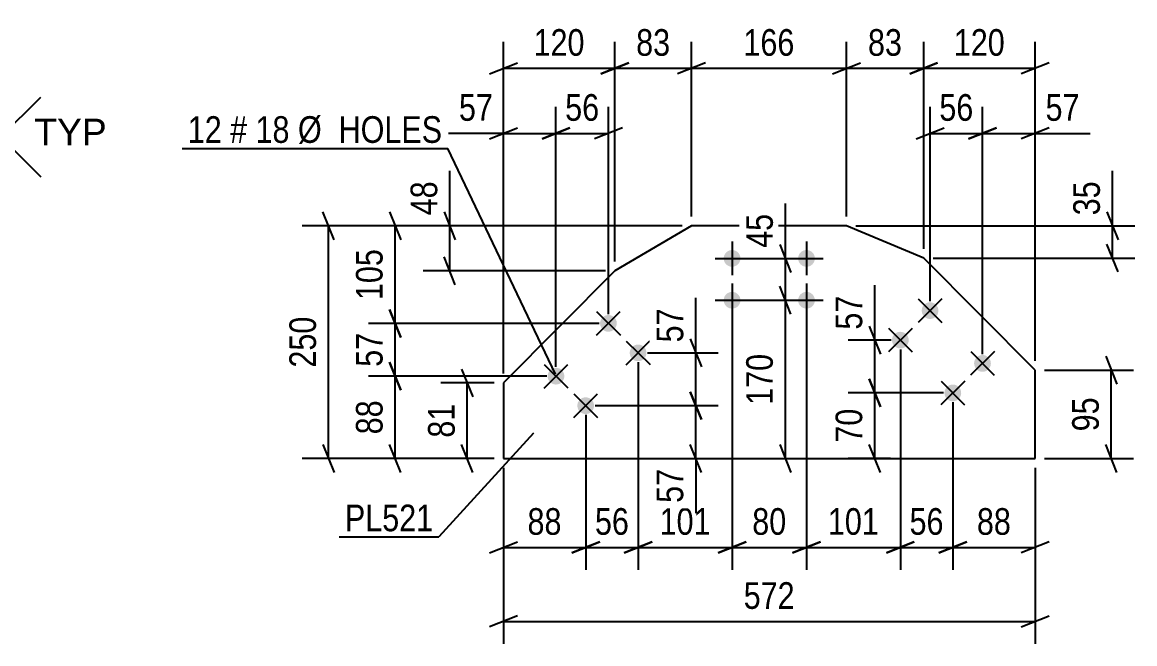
# Model space of a CAD drawing. Header units: millimetres. Extents: x 0 to 841, y 0 to 594.
# Drawn here: x 134.5 to 254.1, y 123.7 to 190.6 of the extents above; entities that cross this region are included whole.
import ezdxf

# ---------------------------------------------------------------- set-up
doc = ezdxf.new("R2010")
doc.units = ezdxf.units.MM
doc.styles.add('Arial', font='arial.ttf', dxfattribs={"height": 0.2})
doc.styles.add('Arial Narrow', font='ARIALN.TTF', dxfattribs={"height": 0.2})

# ---------------------------------------------------------------- blocks, each defined once
blk = doc.blocks.new('Part-570349097-23174 - 23173')
at = {"color": 2, "linetype": 'Continuous'}
for p, q in [((206.5, 168.67), (198.25, 163.84)), ((223.14, 168.67), (206.5, 168.67)), ((231.45, 165.21), (223.14, 168.67)), ((243.43, 153.15), (231.45, 165.21)), ((198.25, 163.84), (186.27, 151.78)), ((243.43, 143.67), (243.43, 153.15)), ((186.27, 151.78), (186.27, 143.67)), ((186.27, 143.67), (243.43, 143.67))]:
    blk.add_line(p, q, dxfattribs=at)
blk = doc.blocks.new('Bolt-570349097-23175 - 23173')
at = {"linetype": 'Continuous'}
for points in [[(211.75, 165.17, -1), (209.95, 165.17, -1)], [(219.75, 165.17, -1), (217.95, 165.17, -1)], [(211.75, 160.67, -1), (209.95, 160.67, -1)], [(219.75, 160.67, -1), (217.95, 160.67, -1)]]:
    blk.add_hatch(color=1, dxfattribs=at).paths.add_polyline_path(points)
at = {"color": 1, "linetype": 'Continuous'}
for p, q in [((210.85, 166.97), (210.85, 163.37)), ((218.85, 166.97), (218.85, 163.37)), ((209.05, 165.17), (212.65, 165.17)), ((217.05, 165.17), (220.65, 165.17)), ((210.85, 162.47), (210.85, 158.87)), ((218.85, 162.47), (218.85, 158.87)), ((209.05, 160.67), (212.65, 160.67)), ((217.05, 160.67), (220.65, 160.67))]:
    blk.add_line(p, q, dxfattribs=at)
blk = doc.blocks.new('Bolt-570349097-23176 - 23173')
at = {"linetype": 'Continuous'}
for points in [[(196.92, 158.82), (197.07, 158.94), (197.23, 159.02), (197.41, 159.07), (197.6, 159.08), (197.79, 159.05), (197.96, 158.99), (198.12, 158.89), (198.26, 158.75), (198.36, 158.6), (198.43, 158.42), (198.46, 158.23), (198.45, 158.05), (198.4, 157.87), (198.31, 157.7), (198.2, 157.55), (198.05, 157.43), (197.88, 157.35), (197.7, 157.3), (197.51, 157.29), (197.33, 157.31), (197.15, 157.38), (196.99, 157.48), (196.86, 157.62), (196.76, 157.77), (196.69, 157.95), (196.66, 158.13), (196.67, 158.32), (196.72, 158.5), (196.8, 158.67)], [(200.11, 155.65), (200.26, 155.77), (200.43, 155.85), (200.61, 155.9), (200.8, 155.91), (200.98, 155.88), (201.16, 155.82), (201.32, 155.72), (201.45, 155.58), (201.55, 155.43), (201.62, 155.25), (201.65, 155.06), (201.64, 154.88), (201.59, 154.69), (201.51, 154.53), (201.39, 154.38), (201.24, 154.26), (201.08, 154.18), (200.9, 154.13), (200.71, 154.12), (200.52, 154.14), (200.35, 154.21), (200.19, 154.31), (200.05, 154.45), (199.95, 154.6), (199.88, 154.78), (199.85, 154.96), (199.86, 155.15), (199.91, 155.33), (200, 155.5)], [(191.28, 153.14), (191.43, 153.26), (191.6, 153.35), (191.78, 153.4), (191.97, 153.41), (192.15, 153.38), (192.33, 153.31), (192.49, 153.21), (192.62, 153.08), (192.72, 152.92), (192.79, 152.74), (192.82, 152.56), (192.81, 152.37), (192.76, 152.19), (192.68, 152.02), (192.56, 151.87), (192.41, 151.75), (192.25, 151.67), (192.07, 151.62), (191.88, 151.61), (191.69, 151.64), (191.52, 151.7), (191.36, 151.81), (191.22, 151.94), (191.12, 152.1), (191.05, 152.27), (191.02, 152.46), (191.03, 152.65), (191.08, 152.83), (191.17, 152.99)], [(194.48, 149.97), (194.62, 150.09), (194.79, 150.18), (194.97, 150.23), (195.16, 150.24), (195.34, 150.21), (195.52, 150.14), (195.68, 150.04), (195.81, 149.91), (195.92, 149.75), (195.98, 149.57), (196.01, 149.39), (196, 149.2), (195.96, 149.02), (195.87, 148.85), (195.75, 148.7), (195.61, 148.58), (195.44, 148.5), (195.26, 148.45), (195.07, 148.44), (194.89, 148.47), (194.71, 148.53), (194.55, 148.64), (194.42, 148.77), (194.31, 148.93), (194.25, 149.1), (194.22, 149.29), (194.23, 149.47), (194.27, 149.66), (194.36, 149.82)]]:
    blk.add_hatch(color=1, dxfattribs=at).paths.add_polyline_path(points)
at = {"color": 1, "linetype": 'Continuous'}
for p, q in [((196.28, 159.45), (198.84, 156.92)), ((196.29, 156.91), (198.83, 159.46)), ((199.47, 156.28), (202.03, 153.75)), ((199.48, 153.74), (202.02, 156.29)), ((190.64, 153.78), (193.2, 151.24)), ((190.65, 151.23), (193.19, 153.78)), ((193.84, 150.61), (196.39, 148.07)), ((193.85, 148.06), (196.38, 150.61))]:
    blk.add_line(p, q, dxfattribs=at)
blk = doc.blocks.new('Bolt-570349097-23177 - 23173')
at = {"linetype": 'Continuous'}
for points in [[(231.5, 158.92), (231.38, 159.07), (231.29, 159.24), (231.25, 159.42), (231.24, 159.61), (231.27, 159.79), (231.33, 159.97), (231.44, 160.12), (231.57, 160.26), (231.73, 160.36), (231.91, 160.43), (232.09, 160.45), (232.28, 160.44), (232.46, 160.39), (232.63, 160.31), (232.77, 160.19), (232.89, 160.04), (232.98, 159.88), (233.02, 159.69), (233.03, 159.51), (233, 159.32), (232.94, 159.14), (232.83, 158.99), (232.7, 158.85), (232.54, 158.75), (232.36, 158.69), (232.18, 158.66), (231.99, 158.67), (231.81, 158.72), (231.64, 158.8)], [(228.3, 155.75), (228.18, 155.9), (228.1, 156.07), (228.05, 156.25), (228.04, 156.44), (228.07, 156.62), (228.14, 156.8), (228.24, 156.95), (228.38, 157.09), (228.54, 157.19), (228.71, 157.26), (228.9, 157.28), (229.09, 157.27), (229.27, 157.22), (229.43, 157.14), (229.58, 157.02), (229.7, 156.87), (229.78, 156.7), (229.83, 156.52), (229.84, 156.33), (229.81, 156.15), (229.74, 155.97), (229.64, 155.82), (229.51, 155.68), (229.35, 155.58), (229.17, 155.51), (228.99, 155.49), (228.8, 155.5), (228.62, 155.55), (228.45, 155.63)], [(237.13, 153.24), (237.01, 153.39), (236.93, 153.56), (236.88, 153.74), (236.87, 153.93), (236.9, 154.11), (236.97, 154.29), (237.07, 154.45), (237.21, 154.58), (237.37, 154.68), (237.54, 154.75), (237.73, 154.78), (237.92, 154.77), (238.1, 154.72), (238.26, 154.63), (238.41, 154.51), (238.53, 154.37), (238.61, 154.2), (238.66, 154.02), (238.67, 153.83), (238.64, 153.64), (238.57, 153.47), (238.47, 153.31), (238.34, 153.18), (238.18, 153.08), (238, 153.01), (237.82, 152.98), (237.63, 152.99), (237.45, 153.04), (237.28, 153.13)], [(233.94, 150.07), (233.82, 150.22), (233.74, 150.39), (233.69, 150.57), (233.68, 150.76), (233.71, 150.94), (233.78, 151.12), (233.88, 151.28), (234.01, 151.41), (234.17, 151.51), (234.35, 151.58), (234.53, 151.61), (234.72, 151.6), (234.9, 151.55), (235.07, 151.46), (235.22, 151.34), (235.33, 151.2), (235.42, 151.03), (235.47, 150.85), (235.48, 150.66), (235.45, 150.47), (235.38, 150.3), (235.28, 150.14), (235.14, 150.01), (234.98, 149.9), (234.81, 149.84), (234.62, 149.81), (234.43, 149.82), (234.25, 149.87), (234.09, 149.95)]]:
    blk.add_hatch(color=1, dxfattribs=at).paths.add_polyline_path(points)
at = {"color": 1, "linetype": 'Continuous'}
for p, q in [((233.41, 160.82), (230.86, 158.29)), ((230.87, 160.83), (233.4, 158.28)), ((230.22, 157.65), (227.66, 155.12)), ((227.67, 157.66), (230.21, 155.11)), ((239.05, 155.15), (236.49, 152.61)), ((236.5, 155.16), (239.04, 152.6)), ((235.86, 151.98), (233.3, 149.44)), ((233.31, 151.99), (235.85, 149.43))]:
    blk.add_line(p, q, dxfattribs=at)
blk = doc.blocks.new('StraightDimension-570349097-25921 - 23173')
at = {"color": 7, "linetype": 'Continuous'}
for p, q in [((228.94, 155.39), (228.94, 131.71)), ((234.58, 149.71), (234.58, 131.71)), ((227.44, 133.51), (230.44, 134.71)), ((228.94, 134.11), (234.58, 134.11)), ((236.08, 134.71), (233.08, 133.51))]:
    blk.add_line(p, q, dxfattribs=at)
at = {"color": 0}
blk.add_wipeout([(234.19, 134.86), (234.19, 139.06), (229.33, 139.06), (229.33, 134.86)], dxfattribs=at)
at = {"color": 3, "style": 'Arial Narrow'}
blk.add_text('56', height=2.863, dxfattribs=at).set_placement((229.93, 135.46))
blk = doc.blocks.new('StraightDimension-570349097-23688 - 23173')
at = {"color": 7, "linetype": 'Continuous'}
for p, q in [((206.5, 169.67), (206.5, 188.45)), ((223.14, 169.67), (223.14, 188.45)), ((208, 186.2), (205, 185)), ((206.5, 185.6), (223.14, 185.6)), ((221.64, 185), (224.64, 186.2))]:
    blk.add_line(p, q, dxfattribs=at)
at = {"color": 0}
blk.add_wipeout([(218.16, 186.35), (218.16, 190.55), (211.47, 190.55), (211.47, 186.35)], dxfattribs=at)
at = {"color": 3, "style": 'Arial Narrow'}
blk.add_text('166', height=2.863, dxfattribs=at).set_placement((212.07, 186.95))
blk = doc.blocks.new('StraightDimension-570349097-25926 - 23173')
at = {"color": 7, "linetype": 'Continuous'}
for p, q in [((195.12, 148.34), (195.12, 131.71)), ((186.27, 142.67), (186.27, 131.71)), ((184.77, 133.51), (187.77, 134.71)), ((186.27, 134.11), (195.12, 134.11)), ((196.62, 134.71), (193.62, 133.51))]:
    blk.add_line(p, q, dxfattribs=at)
at = {"color": 0}
blk.add_wipeout([(193.12, 134.86), (193.12, 139.06), (188.26, 139.06), (188.26, 134.86)], dxfattribs=at)
at = {"color": 3, "style": 'Arial Narrow'}
blk.add_text('88', height=2.863, dxfattribs=at).set_placement((188.86, 135.46))
blk = doc.blocks.new('StraightDimension-570349097-23686 - 23173')
at = {"color": 7, "linetype": 'Continuous'}
for p, q in [((231.45, 166.21), (231.45, 188.45)), ((243.43, 154.15), (243.43, 188.45)), ((229.95, 185), (232.95, 186.2)), ((231.45, 185.6), (243.43, 185.6)), ((244.93, 186.2), (241.93, 185))]:
    blk.add_line(p, q, dxfattribs=at)
at = {"color": 0}
blk.add_wipeout([(240.78, 186.35), (240.78, 190.55), (234.09, 190.55), (234.09, 186.35)], dxfattribs=at)
at = {"color": 3, "style": 'Arial Narrow'}
blk.add_text('120', height=2.863, dxfattribs=at).set_placement((234.69, 186.95))
blk = doc.blocks.new('StraightDimension-570349097-23687 - 23173')
at = {"color": 7, "linetype": 'Continuous'}
for p, q in [((223.14, 169.67), (223.14, 188.45)), ((231.45, 166.21), (231.45, 188.45)), ((221.64, 185), (224.64, 186.2)), ((223.14, 185.6), (231.45, 185.6)), ((232.95, 186.2), (229.95, 185))]:
    blk.add_line(p, q, dxfattribs=at)
at = {"color": 0}
blk.add_wipeout([(229.72, 186.35), (229.72, 190.55), (224.86, 190.55), (224.86, 186.35)], dxfattribs=at)
at = {"color": 3, "style": 'Arial Narrow'}
blk.add_text('83', height=2.863, dxfattribs=at).set_placement((225.46, 186.95))
blk = doc.blocks.new('StraightDimension-570349097-25898 - 23173')
at = {"color": 7, "linetype": 'Continuous'}
for p, q in [((174.03, 159.68), (175.23, 156.68)), ((196.56, 158.18), (171.78, 158.18)), ((174.63, 152.51), (174.63, 158.18)), ((175.23, 151.01), (174.03, 154.01)), ((190.92, 152.51), (171.78, 152.51))]:
    blk.add_line(p, q, dxfattribs=at)
at = {"color": 0}
blk.add_wipeout([(173.88, 157.77), (169.68, 157.77), (169.68, 152.92), (173.88, 152.92)], dxfattribs=at)
at = {"color": 3, "style": 'Arial Narrow'}
blk.add_text('57', height=2.863, rotation=90.0002, dxfattribs=at).set_placement((173.28, 153.52))
blk = doc.blocks.new('StraightDimension-570349097-23689 - 23173')
at = {"color": 7, "linetype": 'Continuous'}
for p, q in [((198.25, 164.84), (198.25, 188.45)), ((206.5, 169.67), (206.5, 188.45)), ((196.75, 185), (199.75, 186.2)), ((198.25, 185.6), (206.5, 185.6)), ((208, 186.2), (205, 185))]:
    blk.add_line(p, q, dxfattribs=at)
at = {"color": 0}
blk.add_wipeout([(204.8, 186.35), (204.8, 190.55), (199.94, 190.55), (199.94, 186.35)], dxfattribs=at)
at = {"color": 3, "style": 'Arial Narrow'}
blk.add_text('83', height=2.863, dxfattribs=at).set_placement((200.54, 186.95))
blk = doc.blocks.new('StraightDimension-570349097-25897 - 23173')
at = {"color": 7, "linetype": 'Continuous'}
for p, q in [((174.03, 170.17), (175.23, 167.17)), ((205.5, 168.67), (171.78, 168.67)), ((174.63, 158.18), (174.63, 168.67)), ((175.23, 156.68), (174.03, 159.68)), ((196.56, 158.18), (171.78, 158.18))]:
    blk.add_line(p, q, dxfattribs=at)
at = {"color": 0}
blk.add_wipeout([(173.88, 166.77), (169.68, 166.77), (169.68, 160.09), (173.88, 160.09)], dxfattribs=at)
at = {"color": 3, "style": 'Arial Narrow'}
blk.add_text('105', height=2.863, rotation=90.0002, dxfattribs=at).set_placement((173.28, 160.69))
blk = doc.blocks.new('StraightDimension-570349097-23690 - 23173')
at = {"color": 7, "linetype": 'Continuous'}
for p, q in [((186.27, 152.78), (186.27, 188.45)), ((198.25, 164.84), (198.25, 188.45)), ((184.77, 185), (187.77, 186.2)), ((186.27, 185.6), (198.25, 185.6)), ((199.75, 186.2), (196.75, 185))]:
    blk.add_line(p, q, dxfattribs=at)
at = {"color": 0}
blk.add_wipeout([(195.6, 186.35), (195.6, 190.55), (188.91, 190.55), (188.91, 186.35)], dxfattribs=at)
at = {"color": 3, "style": 'Arial Narrow'}
blk.add_text('120', height=2.863, dxfattribs=at).set_placement((189.51, 186.95))
blk = doc.blocks.new('StraightDimension-570349097-23698 - 23173')
at = {"color": 7, "linetype": 'Continuous'}
for p, q in [((186.27, 142.67), (186.27, 123.75)), ((243.43, 142.67), (243.43, 123.75)), ((187.77, 126.75), (184.77, 125.55)), ((186.27, 126.15), (243.43, 126.15)), ((241.93, 125.55), (244.93, 126.75))]:
    blk.add_line(p, q, dxfattribs=at)
at = {"color": 0}
blk.add_wipeout([(218.19, 126.9), (218.19, 131.1), (211.5, 131.1), (211.5, 126.9)], dxfattribs=at)
at = {"color": 3, "style": 'Arial Narrow'}
blk.add_text('572', height=2.863, dxfattribs=at).set_placement((212.1, 127.5))
blk = doc.blocks.new('StraightDimension-570349097-23702 - 23173')
at = {"color": 7, "linetype": 'Continuous'}
for p, q in [((251.74, 168.67), (251.74, 174.58)), ((251.74, 168.67), (251.74, 174.58)), ((251.14, 170.17), (252.34, 167.17)), ((224.14, 168.67), (254.14, 168.67)), ((251.74, 165.21), (251.74, 168.67)), ((252.34, 163.71), (251.14, 166.71)), ((232.45, 165.21), (254.14, 165.21))]:
    blk.add_line(p, q, dxfattribs=at)
at = {"color": 0}
blk.add_wipeout([(250.99, 174.06), (246.79, 174.06), (246.79, 169.2), (250.99, 169.2)], dxfattribs=at)
at = {"color": 3, "style": 'Arial Narrow'}
blk.add_text('35', height=2.863, rotation=90.0002, dxfattribs=at).set_placement((250.39, 169.8))
blk = doc.blocks.new('StraightDimension-570349097-23706 - 23173')
at = {"color": 7, "linetype": 'Continuous'}
for p, q in [((251.02, 154.65), (252.22, 151.65)), ((244.43, 153.15), (254.02, 153.15)), ((251.62, 143.67), (251.62, 153.15)), ((252.22, 142.17), (251.02, 145.17)), ((244.43, 143.67), (254.02, 143.67))]:
    blk.add_line(p, q, dxfattribs=at)
at = {"color": 0}
blk.add_wipeout([(250.87, 150.84), (246.67, 150.84), (246.67, 145.98), (250.87, 145.98)], dxfattribs=at)
at = {"color": 3, "style": 'Arial Narrow'}
blk.add_text('95', height=2.863, rotation=90.0002, dxfattribs=at).set_placement((250.27, 146.58))
blk = doc.blocks.new('StraightDimension-570349097-26061 - 23173')
at = {"color": 7, "linetype": 'Continuous'}
for p, q in [((186.27, 152.78), (186.27, 181.46)), ((191.92, 153.51), (191.92, 181.46)), ((186.27, 178.61), (180.36, 178.61)), ((186.27, 178.61), (180.36, 178.61)), ((184.77, 178.01), (187.77, 179.21)), ((186.27, 178.61), (191.92, 178.61)), ((193.42, 179.21), (190.42, 178.01))]:
    blk.add_line(p, q, dxfattribs=at)
at = {"color": 0}
blk.add_wipeout([(185.74, 179.36), (185.74, 183.56), (180.89, 183.56), (180.89, 179.36)], dxfattribs=at)
at = {"color": 3, "style": 'Arial Narrow'}
blk.add_text('57', height=2.863, dxfattribs=at).set_placement((181.49, 179.96))
blk = doc.blocks.new('StraightDimension-570349097-23710 - 23173')
at = {"color": 7, "linetype": 'Continuous'}
for p, q in [((180.5, 168.67), (180.5, 174.58)), ((180.5, 168.67), (180.5, 174.58)), ((179.9, 170.17), (181.1, 167.17)), ((205.5, 168.67), (177.65, 168.67)), ((180.5, 163.84), (180.5, 168.67)), ((181.1, 162.34), (179.9, 165.34)), ((197.25, 163.84), (177.65, 163.84))]:
    blk.add_line(p, q, dxfattribs=at)
at = {"color": 0}
blk.add_wipeout([(179.75, 174.06), (175.55, 174.06), (175.55, 169.2), (179.75, 169.2)], dxfattribs=at)
at = {"color": 3, "style": 'Arial Narrow'}
blk.add_text('48', height=2.863, rotation=90.0002, dxfattribs=at).set_placement((179.15, 169.8))
blk = doc.blocks.new('StraightDimension-570349097-23714 - 23173')
at = {"color": 7, "linetype": 'Continuous'}
for p, q in [((181.78, 153.28), (182.98, 150.28)), ((185.27, 151.78), (179.53, 151.78)), ((182.38, 143.67), (182.38, 151.78)), ((182.98, 142.17), (181.78, 145.17)), ((185.27, 143.67), (179.53, 143.67))]:
    blk.add_line(p, q, dxfattribs=at)
at = {"color": 0}
blk.add_wipeout([(181.63, 150.16), (177.43, 150.16), (177.43, 145.3), (181.63, 145.3)], dxfattribs=at)
at = {"color": 3, "style": 'Arial Narrow'}
blk.add_text('81', height=2.863, rotation=90.0002, dxfattribs=at).set_placement((181.03, 145.9))
blk = doc.blocks.new('StraightDimension-570349097-23808 - 23173')
at = {"color": 7, "linetype": 'Continuous'}
for p, q in [((168.07, 167.17), (166.87, 170.17)), ((205.5, 168.67), (164.62, 168.67)), ((167.47, 143.67), (167.47, 168.67)), ((166.87, 145.17), (168.07, 142.17)), ((185.27, 143.67), (164.62, 143.67))]:
    blk.add_line(p, q, dxfattribs=at)
at = {"color": 0}
blk.add_wipeout([(166.72, 159.52), (162.52, 159.52), (162.52, 152.83), (166.72, 152.83)], dxfattribs=at)
at = {"color": 3, "style": 'Arial Narrow'}
blk.add_text('250', height=2.863, rotation=90.0002, dxfattribs=at).set_placement((166.12, 153.43))
blk = doc.blocks.new('StraightDimension-570349097-25899 - 23173')
at = {"color": 7, "linetype": 'Continuous'}
for p, q in [((174.03, 154.01), (175.23, 151.01)), ((190.92, 152.51), (171.78, 152.51)), ((174.63, 143.67), (174.63, 152.51)), ((175.23, 142.17), (174.03, 145.17)), ((185.27, 143.67), (171.78, 143.67))]:
    blk.add_line(p, q, dxfattribs=at)
at = {"color": 0}
blk.add_wipeout([(173.88, 150.52), (169.68, 150.52), (169.68, 145.66), (173.88, 145.66)], dxfattribs=at)
at = {"color": 3, "style": 'Arial Narrow'}
blk.add_text('88', height=2.863, rotation=90.0002, dxfattribs=at).set_placement((173.28, 146.26))
blk = doc.blocks.new('StraightDimension-570349097-25920 - 23173')
at = {"color": 7, "linetype": 'Continuous'}
for p, q in [((234.58, 149.71), (234.58, 131.71)), ((243.43, 142.67), (243.43, 131.71)), ((233.08, 133.51), (236.08, 134.71)), ((234.58, 134.11), (243.43, 134.11)), ((244.93, 134.71), (241.93, 133.51))]:
    blk.add_line(p, q, dxfattribs=at)
at = {"color": 0}
blk.add_wipeout([(241.43, 134.86), (241.43, 139.06), (236.57, 139.06), (236.57, 134.86)], dxfattribs=at)
at = {"color": 3, "style": 'Arial Narrow'}
blk.add_text('88', height=2.863, dxfattribs=at).set_placement((237.17, 135.46))
blk = doc.blocks.new('StraightDimension-570349097-25922 - 23173')
at = {"color": 7, "linetype": 'Continuous'}
for p, q in [((218.85, 159.67), (218.85, 131.71)), ((228.94, 155.39), (228.94, 131.71)), ((217.35, 133.51), (220.35, 134.71)), ((218.85, 134.11), (228.94, 134.11)), ((230.44, 134.71), (227.44, 133.51))]:
    blk.add_line(p, q, dxfattribs=at)
at = {"color": 0}
blk.add_wipeout([(227.24, 134.86), (227.24, 139.06), (220.55, 139.06), (220.55, 134.86)], dxfattribs=at)
at = {"color": 3, "style": 'Arial Narrow'}
blk.add_text('101', height=2.863, dxfattribs=at).set_placement((221.15, 135.46))
blk = doc.blocks.new('StraightDimension-570349097-25923 - 23173')
at = {"color": 7, "linetype": 'Continuous'}
for p, q in [((210.85, 159.67), (210.85, 131.71)), ((218.85, 159.67), (218.85, 131.71)), ((209.35, 133.51), (212.35, 134.71)), ((210.85, 134.11), (218.85, 134.11)), ((220.35, 134.71), (217.35, 133.51))]:
    blk.add_line(p, q, dxfattribs=at)
at = {"color": 0}
blk.add_wipeout([(217.27, 134.86), (217.27, 139.06), (212.42, 139.06), (212.42, 134.86)], dxfattribs=at)
at = {"color": 3, "style": 'Arial Narrow'}
blk.add_text('80', height=2.863, dxfattribs=at).set_placement((213.02, 135.46))
blk = doc.blocks.new('StraightDimension-570349097-25924 - 23173')
at = {"color": 7, "linetype": 'Continuous'}
for p, q in [((210.85, 159.67), (210.85, 131.71)), ((200.75, 154.01), (200.75, 131.71)), ((199.25, 133.51), (202.25, 134.71)), ((200.75, 134.11), (210.85, 134.11)), ((212.35, 134.71), (209.35, 133.51))]:
    blk.add_line(p, q, dxfattribs=at)
at = {"color": 0}
blk.add_wipeout([(209.14, 134.86), (209.14, 139.06), (202.46, 139.06), (202.46, 134.86)], dxfattribs=at)
at = {"color": 3, "style": 'Arial Narrow'}
blk.add_text('101', height=2.863, dxfattribs=at).set_placement((203.06, 135.46))
blk = doc.blocks.new('StraightDimension-570349097-26483 - 23173')
at = {"color": 7, "linetype": 'Continuous'}
for p, q in [((206.95, 155.01), (206.95, 160.92)), ((206.95, 155.01), (206.95, 160.92)), ((206.35, 156.51), (207.55, 153.51)), ((201.75, 155.01), (209.35, 155.01)), ((206.95, 149.34), (206.95, 155.01)), ((207.55, 147.84), (206.35, 150.84)), ((196.12, 149.34), (209.35, 149.34))]:
    blk.add_line(p, q, dxfattribs=at)
at = {"color": 0}
blk.add_wipeout([(206.2, 160.4), (202, 160.4), (202, 155.54), (206.2, 155.54)], dxfattribs=at)
at = {"color": 3, "style": 'Arial Narrow'}
blk.add_text('57', height=2.863, rotation=90.0002, dxfattribs=at).set_placement((205.6, 156.14))
blk = doc.blocks.new('StraightDimension-570349097-25925 - 23173')
at = {"color": 7, "linetype": 'Continuous'}
for p, q in [((200.75, 154.01), (200.75, 131.71)), ((195.12, 148.34), (195.12, 131.71)), ((193.62, 133.51), (196.62, 134.71)), ((195.12, 134.11), (200.75, 134.11)), ((202.25, 134.71), (199.25, 133.51))]:
    blk.add_line(p, q, dxfattribs=at)
at = {"color": 0}
blk.add_wipeout([(200.36, 134.86), (200.36, 139.06), (195.51, 139.06), (195.51, 134.86)], dxfattribs=at)
at = {"color": 3, "style": 'Arial Narrow'}
blk.add_text('56', height=2.863, dxfattribs=at).set_placement((196.11, 135.46))
blk = doc.blocks.new('StraightDimension-570349097-26057 - 23173')
at = {"color": 7, "linetype": 'Continuous'}
for p, q in [((237.77, 154.88), (237.77, 181.46)), ((243.43, 154.15), (243.43, 181.46)), ((236.27, 178.01), (239.27, 179.21)), ((237.77, 178.61), (243.43, 178.61)), ((244.93, 179.21), (241.93, 178.01)), ((243.43, 178.61), (249.33, 178.61)), ((243.43, 178.61), (249.33, 178.61))]:
    blk.add_line(p, q, dxfattribs=at)
at = {"color": 0}
blk.add_wipeout([(248.81, 179.36), (248.81, 183.56), (243.95, 183.56), (243.95, 179.36)], dxfattribs=at)
at = {"color": 3, "style": 'Arial Narrow'}
blk.add_text('57', height=2.863, dxfattribs=at).set_placement((244.55, 179.96))
blk = doc.blocks.new('StraightDimension-570349097-26058 - 23173')
at = {"color": 7, "linetype": 'Continuous'}
for p, q in [((232.14, 160.56), (232.14, 181.46)), ((237.77, 154.88), (237.77, 181.46)), ((230.64, 178.01), (233.64, 179.21)), ((232.14, 178.61), (237.77, 178.61)), ((239.27, 179.21), (236.27, 178.01))]:
    blk.add_line(p, q, dxfattribs=at)
at = {"color": 0}
blk.add_wipeout([(237.38, 179.36), (237.38, 183.56), (232.53, 183.56), (232.53, 179.36)], dxfattribs=at)
at = {"color": 3, "style": 'Arial Narrow'}
blk.add_text('56', height=2.863, dxfattribs=at).set_placement((233.13, 179.96))
blk = doc.blocks.new('StraightDimension-570349097-26060 - 23173')
at = {"color": 7, "linetype": 'Continuous'}
for p, q in [((191.92, 153.51), (191.92, 181.46)), ((197.56, 159.18), (197.56, 181.46)), ((190.42, 178.01), (193.42, 179.21)), ((191.92, 178.61), (197.56, 178.61)), ((199.06, 179.21), (196.06, 178.01))]:
    blk.add_line(p, q, dxfattribs=at)
at = {"color": 0}
blk.add_wipeout([(197.17, 179.36), (197.17, 183.56), (192.31, 183.56), (192.31, 179.36)], dxfattribs=at)
at = {"color": 3, "style": 'Arial Narrow'}
blk.add_text('56', height=2.863, dxfattribs=at).set_placement((192.91, 179.96))
blk = doc.blocks.new('StraightDimension-570349097-26459 - 23173')
at = {"color": 7, "linetype": 'Continuous'}
for p, q in [((216.58, 165.17), (216.58, 171.08)), ((216.58, 165.17), (216.58, 171.08)), ((215.98, 166.67), (217.18, 163.67)), ((211.85, 165.17), (218.98, 165.17)), ((216.58, 160.67), (216.58, 165.17)), ((217.18, 159.17), (215.98, 162.17)), ((211.85, 160.67), (218.98, 160.67))]:
    blk.add_line(p, q, dxfattribs=at)
at = {"color": 0}
blk.add_wipeout([(215.83, 170.56), (211.63, 170.56), (211.63, 165.7), (215.83, 165.7)], dxfattribs=at)
at = {"color": 3, "style": 'Arial Narrow'}
blk.add_text('45', height=2.863, rotation=90.0002, dxfattribs=at).set_placement((215.23, 166.3))
blk = doc.blocks.new('StraightDimension-570349097-26460 - 23173')
at = {"color": 7, "linetype": 'Continuous'}
for p, q in [((217.18, 159.17), (215.98, 162.17)), ((211.85, 160.67), (218.98, 160.67)), ((216.58, 143.67), (216.58, 160.67)), ((215.98, 145.17), (217.18, 142.17)), ((211.85, 143.67), (218.98, 143.67))]:
    blk.add_line(p, q, dxfattribs=at)
at = {"color": 0}
blk.add_wipeout([(215.83, 155.52), (211.63, 155.52), (211.63, 148.83), (215.83, 148.83)], dxfattribs=at)
at = {"color": 3, "style": 'Arial Narrow'}
blk.add_text('170', height=2.863, rotation=90.0002, dxfattribs=at).set_placement((215.23, 149.43))
blk = doc.blocks.new('StraightDimension-570349097-26484 - 23173')
at = {"color": 7, "linetype": 'Continuous'}
for p, q in [((206.35, 150.84), (207.55, 147.84)), ((196.12, 149.34), (209.35, 149.34)), ((206.95, 143.67), (206.95, 149.34)), ((207.55, 142.17), (206.35, 145.17)), ((201.75, 143.67), (209.35, 143.67)), ((206.95, 143.67), (206.95, 137.77)), ((206.95, 143.67), (206.95, 137.77))]:
    blk.add_line(p, q, dxfattribs=at)
at = {"color": 0}
blk.add_wipeout([(206.2, 143.15), (202, 143.15), (202, 138.29), (206.2, 138.29)], dxfattribs=at)
at = {"color": 3, "style": 'Arial Narrow'}
blk.add_text('57', height=2.863, rotation=90.0002, dxfattribs=at).set_placement((205.6, 138.89))
blk = doc.blocks.new('StraightDimension-570349097-26507 - 23173')
at = {"color": 7, "linetype": 'Continuous'}
for p, q in [((226.19, 156.39), (226.19, 162.29)), ((226.19, 156.39), (226.19, 162.29)), ((225.59, 157.89), (226.79, 154.89)), ((227.94, 156.39), (223.34, 156.39)), ((226.19, 150.71), (226.19, 156.39)), ((226.79, 149.21), (225.59, 152.21)), ((233.58, 150.71), (223.34, 150.71))]:
    blk.add_line(p, q, dxfattribs=at)
at = {"color": 0}
blk.add_wipeout([(225.44, 161.77), (221.24, 161.77), (221.24, 156.91), (225.44, 156.91)], dxfattribs=at)
at = {"color": 3, "style": 'Arial Narrow'}
blk.add_text('57', height=2.863, rotation=90.0002, dxfattribs=at).set_placement((224.84, 157.51))
blk = doc.blocks.new('StraightDimension-570349097-26508 - 23173')
at = {"color": 7, "linetype": 'Continuous'}
for p, q in [((225.59, 152.21), (226.79, 149.21)), ((233.58, 150.71), (223.34, 150.71)), ((226.19, 143.67), (226.19, 150.71)), ((226.79, 142.17), (225.59, 145.17)), ((227.87, 143.67), (223.34, 143.67))]:
    blk.add_line(p, q, dxfattribs=at)
at = {"color": 0}
blk.add_wipeout([(225.44, 149.62), (221.24, 149.62), (221.24, 144.76), (225.44, 144.76)], dxfattribs=at)
at = {"color": 3, "style": 'Arial Narrow'}
blk.add_text('70', height=2.863, rotation=90.0002, dxfattribs=at).set_placement((224.84, 145.36))
blk = doc.blocks.new('WeldMark-570349097-31065 - 8286')
at = {"linetype": 'Continuous'}
blk.add_hatch(color=30, dxfattribs=at).paths.add_polyline_path([(113.93, 164.74), (111.52, 162.8), (112.74, 165.64)])
at = {"color": 30, "linetype": 'Continuous'}
for p, q in [((111.52, 162.8), (123.24, 178.22)), ((123.24, 178.22), (132.24, 178.22))]:
    blk.add_line(p, q, dxfattribs=at)
at = {"color": 3, "linetype": 'Continuous'}
for q in [(130.96, 173.94), (127.53, 173.94)]:
    blk.add_line((127.53, 178.22), q, dxfattribs=at)
for start, end in [(90, 270), (270, 90)]:
    blk.add_arc((123.24, 178.22), 1.5, start, end, dxfattribs=at)
at = {"color": 0, "linetype": 'Continuous'}
blk.add_wipeout([(143.62, 177.32), (143.62, 180.32), (135.84, 180.32), (135.84, 177.32)], dxfattribs=at)
blk.add_wipeout([(143.62, 177.32), (143.62, 180.32), (135.84, 180.32), (135.84, 177.32)], dxfattribs=at)
at = {"color": 3, "linetype": 'Continuous'}
for q in [(136.53, 182.51), (136.53, 173.94)]:
    blk.add_line((132.24, 178.22), q, dxfattribs=at)
at = {"color": 3, "linetype": 'Continuous', "style": 'Arial'}
blk.add_text('TYP', height=2.865, dxfattribs=at).set_placement((135.84, 177.32))
blk = doc.blocks.new('Mark-570349097-24082 - 23173')
at = {"color": 30, "linetype": 'Continuous'}
for p in [(189.52, 146.4), (168.63, 135.24)]:
    blk.add_line(p, (179.34, 135.24), dxfattribs=at)
at = {"color": 0}
blk.add_wipeout([(178.74, 135.84), (178.74, 138.84), (169.23, 138.84), (169.23, 135.84)], dxfattribs=at)
blk.add_wipeout([(178.74, 135.84), (178.74, 138.84), (169.23, 138.84), (169.23, 135.84)], dxfattribs=at)
at = {"color": 3, "style": 'Arial Narrow'}
blk.add_text('PL521', height=2.863, dxfattribs=at).set_placement((169.23, 135.84))
blk = doc.blocks.new('MarkSet-570349097-25976 - 23173')
at = {"color": 7, "linetype": 'Continuous'}
for p in [(151.74, 176.99), (191.87, 152.72)]:
    blk.add_line(p, (180.3, 176.99), dxfattribs=at)
at = {"color": 0}
for points in [[(155.99, 177.59), (155.99, 180.59), (152.34, 180.59), (152.34, 177.59)], [(158.72, 177.59), (158.72, 180.59), (156.89, 180.59), (156.89, 177.59)], [(163.28, 177.59), (163.28, 180.59), (159.62, 180.59), (159.62, 177.59)], [(179.7, 177.59), (179.7, 180.59), (164.18, 180.59), (164.18, 177.59)]]:
    blk.add_wipeout(points, dxfattribs=at)
for points in [[(155.99, 177.59), (155.99, 180.59), (152.34, 180.59), (152.34, 177.59)], [(158.72, 177.59), (158.72, 180.59), (156.89, 180.59), (156.89, 177.59)], [(163.28, 177.59), (163.28, 180.59), (159.62, 180.59), (159.62, 177.59)], [(179.7, 177.59), (179.7, 180.59), (164.18, 180.59), (164.18, 177.59)]]:
    blk.add_wipeout(points, dxfattribs=at)
at = {"color": 3, "style": 'Arial Narrow'}
for s, height, p in [('12', 2.863, (152.34, 177.59)), ('#', 2.86, (156.89, 177.59)), ('18', 2.863, (159.62, 177.59)), ('Ø  HOLES', 2.863, (164.18, 177.59))]:
    blk.add_text(s, height=height, dxfattribs=at).set_placement(p)

msp = doc.modelspace()

# ---------------------------------------------------------------- block references
for name in ['StraightDimension-570349097-23688 - 23173', 'WeldMark-570349097-31065 - 8286', 'Part-570349097-23174 - 23173', 'Bolt-570349097-23175 - 23173', 'Bolt-570349097-23177 - 23173', 'Bolt-570349097-23176 - 23173']:
    msp.add_blockref(name, (0, 0))

# ---------------------------------------------------------------- next in the draw order: block references
for name in ['StraightDimension-570349097-23689 - 23173', 'StraightDimension-570349097-25898 - 23173', 'StraightDimension-570349097-25921 - 23173', 'StraightDimension-570349097-25926 - 23173']:
    msp.add_blockref(name, (0, 0))

# ---------------------------------------------------------------- next in the draw order: block references
for name in ['StraightDimension-570349097-23686 - 23173', 'StraightDimension-570349097-25897 - 23173', 'StraightDimension-570349097-23698 - 23173']:
    msp.add_blockref(name, (0, 0))

# ---------------------------------------------------------------- next in the draw order: block references
for name in ['StraightDimension-570349097-23690 - 23173', 'StraightDimension-570349097-23687 - 23173', 'StraightDimension-570349097-25922 - 23173', 'StraightDimension-570349097-23706 - 23173']:
    msp.add_blockref(name, (0, 0))

# ---------------------------------------------------------------- next in the draw order: block references
for name in ['StraightDimension-570349097-26061 - 23173', 'StraightDimension-570349097-23702 - 23173', 'StraightDimension-570349097-25923 - 23173', 'StraightDimension-570349097-25920 - 23173']:
    msp.add_blockref(name, (0, 0))

# ---------------------------------------------------------------- next in the draw order: block references
for name in ['StraightDimension-570349097-26057 - 23173', 'StraightDimension-570349097-23710 - 23173', 'StraightDimension-570349097-23714 - 23173']:
    msp.add_blockref(name, (0, 0))

# ---------------------------------------------------------------- next in the draw order: block references
for name in ['StraightDimension-570349097-26058 - 23173', 'StraightDimension-570349097-23808 - 23173']:
    msp.add_blockref(name, (0, 0))

# ---------------------------------------------------------------- next in the draw order: block references
for name in ['StraightDimension-570349097-26507 - 23173', 'StraightDimension-570349097-25924 - 23173', 'StraightDimension-570349097-25899 - 23173']:
    msp.add_blockref(name, (0, 0))

# ---------------------------------------------------------------- next in the draw order: block references
for name in ['StraightDimension-570349097-26459 - 23173', 'StraightDimension-570349097-26483 - 23173', 'StraightDimension-570349097-26508 - 23173', 'Mark-570349097-24082 - 23173']:
    msp.add_blockref(name, (0, 0))

# ---------------------------------------------------------------- next in the draw order: block references
for name in ['StraightDimension-570349097-26460 - 23173', 'StraightDimension-570349097-25925 - 23173']:
    msp.add_blockref(name, (0, 0))

# ---------------------------------------------------------------- next in the draw order: block references
for name in ['StraightDimension-570349097-26060 - 23173', 'StraightDimension-570349097-26484 - 23173']:
    msp.add_blockref(name, (0, 0))

# ---------------------------------------------------------------- next in the draw order: block references
msp.add_blockref('MarkSet-570349097-25976 - 23173', (0, 0))

doc.saveas('drawing.dxf')
